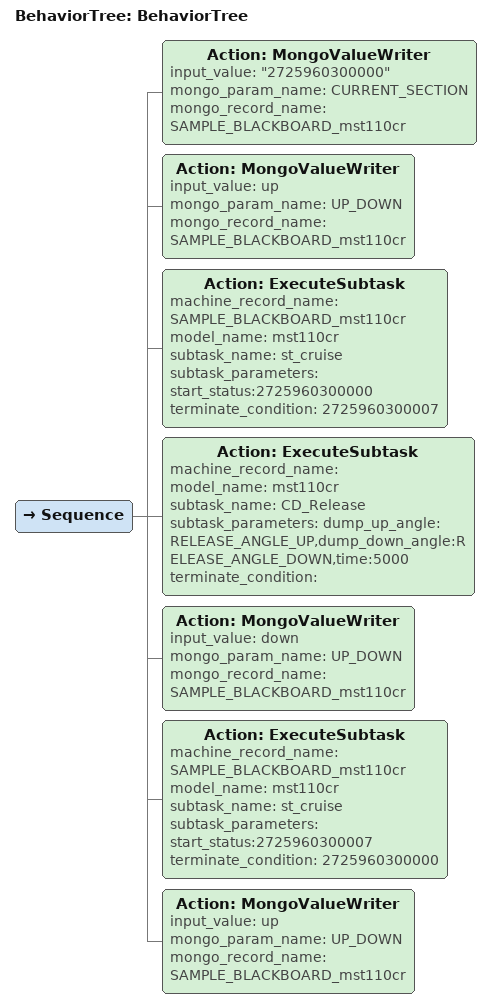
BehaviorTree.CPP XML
<?xml version="1.0"?>
<root main_tree_to_execute="BehaviorTree">
    <BehaviorTree ID="BehaviorTree">
        <Sequence>
            <Action ID="MongoValueWriter" input_value="&quot;2725960300000&quot;" mongo_param_name="CURRENT_SECTION" mongo_record_name="SAMPLE_BLACKBOARD_mst110cr"/>
            <Action ID="MongoValueWriter" input_value="up" mongo_param_name="UP_DOWN" mongo_record_name="SAMPLE_BLACKBOARD_mst110cr"/>
            <Action ID="ExecuteSubtask" machine_record_name="SAMPLE_BLACKBOARD_mst110cr" model_name="mst110cr" subtask_name="st_cruise" subtask_parameters="start_status:2725960300000" terminate_condition="2725960300007"/>
            <Action ID="ExecuteSubtask" machine_record_name="" model_name="mst110cr" subtask_name="CD_Release" subtask_parameters="dump_up_angle:RELEASE_ANGLE_UP,dump_down_angle:RELEASE_ANGLE_DOWN,time:5000" terminate_condition=""/>
            <Action ID="MongoValueWriter" input_value="down" mongo_param_name="UP_DOWN" mongo_record_name="SAMPLE_BLACKBOARD_mst110cr"/>
            <Action ID="ExecuteSubtask" machine_record_name="SAMPLE_BLACKBOARD_mst110cr" model_name="mst110cr" subtask_name="st_cruise" subtask_parameters="start_status:2725960300007" terminate_condition="2725960300000"/>
            <Action ID="MongoValueWriter" input_value="up" mongo_param_name="UP_DOWN" mongo_record_name="SAMPLE_BLACKBOARD_mst110cr"/>
        </Sequence>
    </BehaviorTree>
</root>
